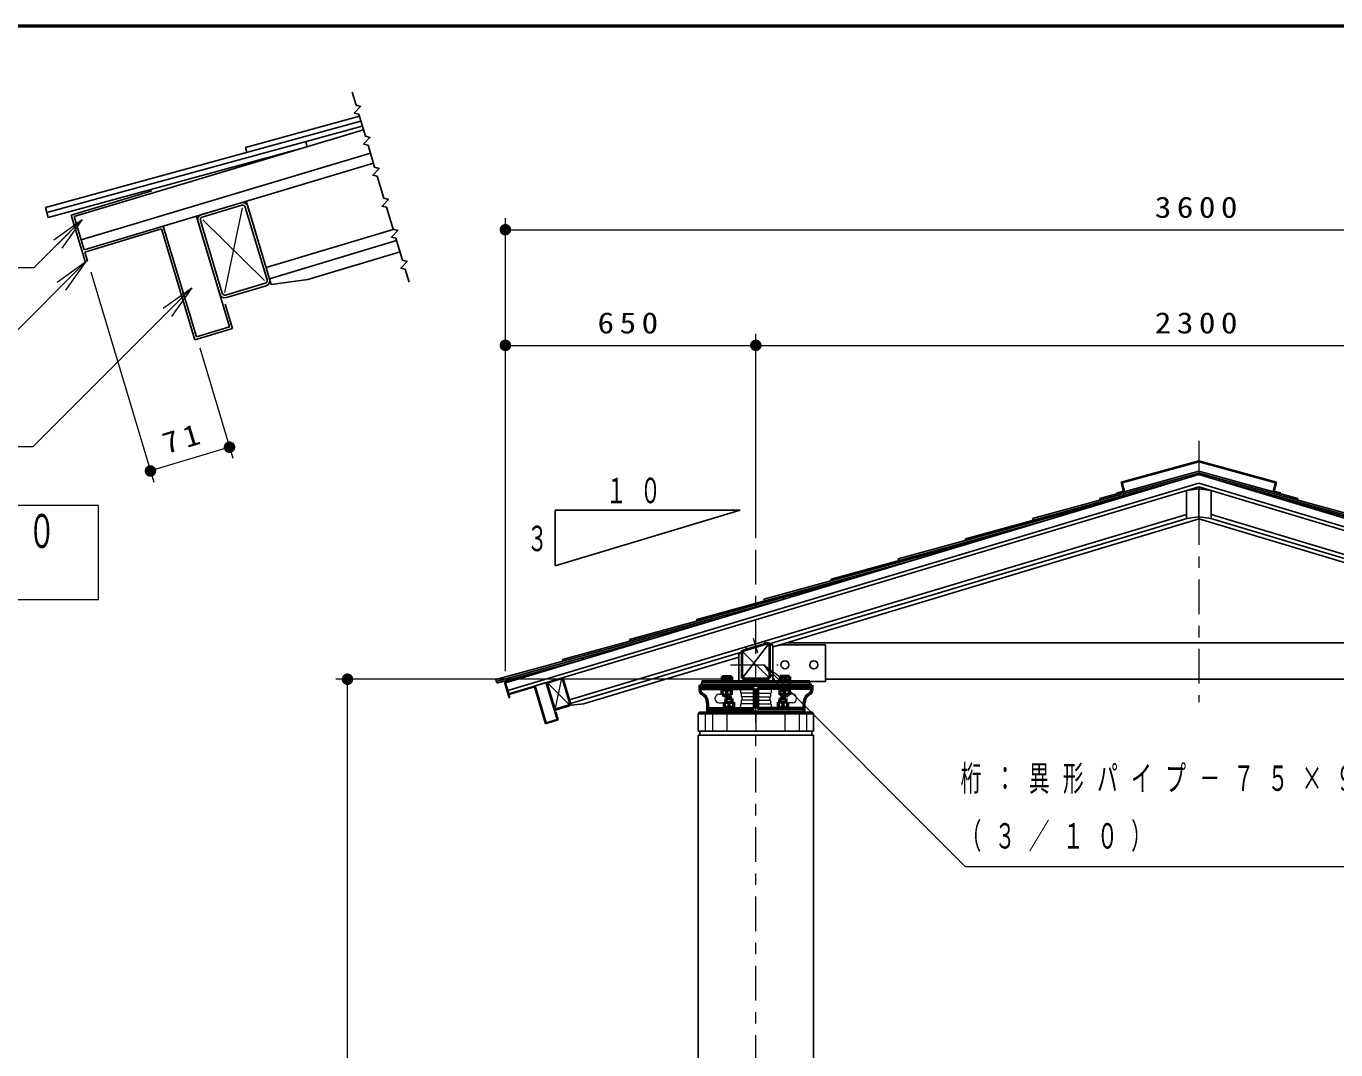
# Model space of a CAD drawing. Units: millimetres on the paper, scale 1:30. Extents: x -385 to 1, y 0 to 267.
# Drawn here: x -201.3 to -88, y 178.4 to 267 of the extents above; entities that cross this region are included whole.
import ezdxf
from ezdxf.enums import TextEntityAlignment as Align

# ---------------------------------------------------------------- set-up
doc = ezdxf.new("R2010")
doc.units = ezdxf.units.MM
doc.linetypes.add('USER2', pattern=[6, 3, -1, 1, -1])
doc.layers.add('LY_1', color=7, linetype='Continuous', lineweight=25)
doc.styles.add('ＭＳ ゴシック', font='')
doc.styles.get('ＭＳ ゴシック').set_extended_font_data('MS Gothic')

# ---------------------------------------------------------------- blocks, each defined once
blk = doc.blocks.new('filled_dot')
at = {"color": 0, "linetype": 'Continuous', "lineweight": -2, "const_width": 1.25}
blk.add_lwpolyline([(-0.625, 0, 1), (0.625, 0, 1)], format="xyb", close=True, dxfattribs=at)

msp = doc.modelspace()

# ---------------------------------------------------------------- linework, layer by layer
at = {"layer": 'LY_1', "lineweight": 50}
msp.add_line((0, 267), (-385, 267), dxfattribs=at)
at = {"layer": 'LY_1', "color": 40}
for p, q in [((-172.314, 258.777), (-199.597, 251.32)), ((-172.443, 259.208), (-182.305, 256.513)), ((-172.184, 258.346), (-199.479, 250.885)), ((-197.118, 250.527), (-172.091, 258.035)), ((-176.964, 256.573), (-199.36, 250.452)), ((-182.306, 256.513), (-182.182, 256.081)), ((-176.965, 256.575), (-177.084, 257.009)), ((-196.515, 248.515), (-171.487, 256.023)), ((-197.367, 250.661), (-190.411, 252.747)), ((-199.36, 250.452), (-199.597, 251.321)), ((-196.16, 246.638), (-197.367, 250.661)), ((-196.256, 247.653), (-197.118, 250.527)), ((-186.544, 250.568), (-189.417, 249.706)), ((-183.67, 240.99), (-186.544, 250.568)), ((-196.199, 247.462), (-189.551, 249.456)), ((-189.551, 249.456), (-186.678, 239.879)), ((-189.417, 249.706), (-186.544, 240.128)), ((-195.969, 246.695), (-196.199, 247.462)), ((-196.16, 246.638), (-195.969, 246.695)), ((-183.421, 240.856), (-184.054, 242.963)), ((-186.678, 239.879), (-183.421, 240.856)), ((-186.544, 240.128), (-183.67, 240.99)), ((-99.805, 229.391), (-106.528, 227.554)), ((-99.805, 229.322), (-106.447, 227.507)), ((-99.805, 229.391), (-93.081, 227.554)), ((-99.805, 229.322), (-93.163, 227.507)), ((-159.804, 210.204), (-99.805, 228.204)), ((-100.835, 227.9), (-120.001, 222.662)), ((-99.805, 228.337), (-114.19, 224.406)), ((-99.805, 228.493), (-108.379, 226.149)), ((-99.805, 228.493), (-91.231, 226.149)), ((-99.805, 228.337), (-85.42, 224.406)), ((-39.806, 210.204), (-99.805, 228.204)), ((-98.774, 227.9), (-79.609, 222.662)), ((-159.603, 209.534), (-99.805, 227.473)), ((-106.318, 226.782), (-106.896, 226.624)), ((-106.528, 227.554), (-106.318, 226.782)), ((-106.447, 227.507), (-106.236, 226.735)), ((-40.007, 209.534), (-99.805, 227.473)), ((-93.163, 227.507), (-93.374, 226.735)), ((-93.081, 227.554), (-93.292, 226.782)), ((-93.292, 226.782), (-92.714, 226.624)), ((-106.646, 226.157), (-125.812, 220.918)), ((-108.379, 226.15), (-108.337, 226.006)), ((-92.963, 226.157), (-73.798, 220.918)), ((-91.231, 226.15), (-91.272, 226.006)), ((-112.457, 224.413), (-131.623, 219.174)), ((-114.19, 224.406), (-114.148, 224.262)), ((-112.499, 224.557), (-112.457, 224.413)), ((-118.268, 222.669), (-137.434, 217.431)), ((-120.001, 222.662), (-119.959, 222.518)), ((-118.31, 222.814), (-118.269, 222.669)), ((-124.121, 221.07), (-124.079, 220.926)), ((-124.079, 220.925), (-143.253, 215.685)), ((-125.812, 220.919), (-125.77, 220.775)), ((-129.89, 219.182), (-149.056, 213.943)), ((-131.623, 219.175), (-131.581, 219.031)), ((-129.932, 219.326), (-129.891, 219.182)), ((-135.743, 217.582), (-135.702, 217.438)), ((-135.701, 217.438), (-154.867, 212.2)), ((-137.434, 217.431), (-137.392, 217.287)), ((-141.513, 215.694), (-160.631, 210.469)), ((-143.245, 215.688), (-143.204, 215.543)), ((-141.554, 215.839), (-141.513, 215.694)), ((-147.274, 213.964), (-160.591, 210.324)), ((-149.056, 213.944), (-149.014, 213.799)), ((-147.274, 213.964), (-147.314, 214.109)), ((-153.086, 212.22), (-160.552, 210.179)), ((-154.867, 212.2), (-154.826, 212.056)), ((-153.087, 212.22), (-153.126, 212.365)), ((-159.887, 210.249), (-157.569, 210.945)), ((-160.551, 210.18), (-160.631, 210.469)), ((-159.485, 208.908), (-159.887, 210.249)), ((-159.517, 209.246), (-159.804, 210.204)), ((-159.498, 209.183), (-157.282, 209.847)), ((-157.282, 209.847), (-156.324, 206.655)), ((-156.28, 210.218), (-157.237, 209.931)), ((-157.237, 209.931), (-156.28, 206.738)), ((-155.322, 207.025), (-156.28, 210.218)), ((-159.421, 208.927), (-159.498, 209.183)), ((-159.485, 208.908), (-159.421, 208.927)), ((-155.239, 206.981), (-155.449, 207.683)), ((-156.324, 206.655), (-155.239, 206.981)), ((-156.28, 206.738), (-155.322, 207.025))]:
    msp.add_line(p, q, dxfattribs=at)
at = {"layer": 'LY_1'}
for p, q in [((-196.257, 247.654), (-171.229, 255.162)), ((-180.074, 244.663), (-182.234, 251.861)), ((-180.51, 246.114), (-169.505, 249.415)), ((-180.22, 245.149), (-169.216, 248.451)), ((-176.892, 245.087), (-168.924, 247.477)), ((-180.074, 244.663), (-176.892, 245.087)), ((-159.517, 209.247), (-99.805, 227.16)), ((-100.866, 226.842), (-99.805, 226.984)), ((-100.866, 224.409), (-100.866, 226.842)), ((-40.093, 209.247), (-99.805, 227.16)), ((-98.744, 226.842), (-99.805, 226.984)), ((-99.805, 226.983), (-99.805, 224.55)), ((-99.805, 226.983), (-99.805, 224.55)), ((-98.744, 224.409), (-98.744, 226.842)), ((-155.507, 220.326), (-139.507, 225.126)), ((-155.507, 225.125), (-139.507, 225.125)), ((-155.507, 225.125), (-155.507, 220.325)), ((-154.268, 208.733), (-100.866, 224.754)), ((-136.871, 213.602), (-100.849, 224.409)), ((-136.638, 213.318), (-99.788, 224.373)), ((-100.866, 224.409), (-99.805, 224.55)), ((-62.972, 213.318), (-99.821, 224.373)), ((-98.744, 224.409), (-99.805, 224.55)), ((-62.738, 213.602), (-98.761, 224.409)), ((-45.342, 208.733), (-98.744, 224.754)), ((-139.255, 210.648), (-137.039, 213.539)), ((-139.236, 213.034), (-137.163, 213.656)), ((-139.205, 212.932), (-137.132, 213.554)), ((-138.936, 213.124), (-138.994, 213.316)), ((-137.34, 213.603), (-137.397, 213.795)), ((-136.995, 213.452), (-136.995, 210.719)), ((-136.888, 213.48), (-136.655, 213.48)), ((-136.888, 213.452), (-136.888, 210.719)), ((-136.655, 213.48), (-136.655, 210.505)), ((-136.459, 213.372), (-135.827, 213.48)), ((-135.827, 213.48), (-132.121, 213.48)), ((-99.805, 213.665), (-135.482, 213.665)), ((-132.121, 213.48), (-132.121, 210.305)), ((-99.805, 213.665), (-64.128, 213.665)), ((-154.172, 208.412), (-139.371, 212.852)), ((-153.062, 208.391), (-139.605, 212.428)), ((-139.621, 212.73), (-139.388, 212.73)), ((-139.621, 212.73), (-139.621, 210.505)), ((-139.388, 212.83), (-139.388, 210.719)), ((-139.281, 212.83), (-139.281, 210.719)), ((-139.262, 212.89), (-137.026, 210.643)), ((-154.123, 208.25), (-154.843, 210.649)), ((-142.805, 210.305), (-142.805, 210.005)), ((-132.121, 210.305), (-139.422, 210.305)), ((-137.101, 210.505), (-139.175, 210.505)), ((-139.174, 210.612), (-137.101, 210.612)), ((-133.472, 210.305), (-133.472, 210.005)), ((-99.805, 210.505), (-132.121, 210.505)), ((-99.805, 210.505), (-67.488, 210.505)), ((-154.123, 208.25), (-153.062, 208.391))]:
    msp.add_line(p, q, dxfattribs=at)
at = {"layer": 'LY_1', "color": 3}
for p, q in [((-186.103, 250.7), (-182.674, 251.729)), ((-186.037, 250.48), (-182.608, 251.509)), ((-180.431, 245.052), (-182.322, 251.354)), ((-182.102, 251.42), (-180.211, 245.118)), ((-184.521, 243.825), (-186.412, 250.127)), ((-184.301, 243.891), (-186.191, 250.193)), ((-184.014, 243.737), (-180.585, 244.765)), ((-180.519, 244.545), (-183.948, 243.516)), ((-155.605, 207.97), (-156.236, 210.071)), ((-155.532, 207.992), (-156.162, 210.093)), ((-156.133, 210.262), (-154.99, 210.605)), ((-156.111, 210.189), (-154.968, 210.532)), ((-154.242, 208.379), (-154.872, 210.48)), ((-154.799, 210.502), (-154.169, 208.401)), ((-155.436, 207.941), (-154.293, 208.284)), ((-154.271, 208.21), (-155.414, 207.868))]:
    msp.add_line(p, q, dxfattribs=at)
at = {"layer": 'LY_1', "lineweight": 13}
for p, q in [((-184.08, 243.957), (-182.542, 251.288)), ((-198.888, 248.505), (-196.413, 250.273)), ((-196.413, 250.273), (-198.535, 248.152)), ((-196.413, 250.273), (-198.181, 247.798)), ((-185.971, 250.26), (-180.651, 244.986)), ((-159.805, 211.204), (-159.805, 250.391)), ((-159.805, 249.391), (-39.805, 249.391)), ((-198.586, 244.866), (-196.115, 246.639)), ((-196.115, 246.639), (-198.231, 244.513)), ((-196.115, 246.639), (-197.877, 244.16)), ((-195.682, 245.737), (-190.23, 227.566)), ((-189.408, 242.603), (-186.934, 244.37)), ((-186.934, 244.37), (-189.055, 242.249)), ((-186.934, 244.37), (-188.701, 241.895)), ((-138.138, 222.882), (-138.138, 240.391)), ((-186.257, 239.17), (-183.391, 229.618)), ((-159.805, 239.391), (-138.138, 239.391)), ((-138.138, 239.391), (-61.472, 239.391)), ((-183.678, 230.576), (-190.517, 228.524)), ((-195.02, 225.53), (-245.82, 225.53)), ((-195.02, 217.397), (-195.02, 225.53)), ((-245.82, 217.397), (-195.02, 217.397)), ((-137.386, 211.681), (-135.265, 209.56)), ((-137.386, 211.681), (-134.911, 209.913)), ((-135.618, 209.206), (-137.386, 211.681)), ((-140.388, 210.505), (-174.472, 210.505)), ((-173.472, 129.339), (-173.472, 210.505)), ((-156.089, 210.115), (-154.315, 208.357)), ((-155.458, 208.014), (-154.946, 210.458)), ((-141.305, 209.205), (-141.038, 209.205)), ((-139.472, 209.539), (-139.472, 209.339)), ((-139.405, 209.305), (-139.472, 209.339)), ((-138.288, 209.305), (-139.405, 209.305)), ((-139.405, 209.305), (-139.405, 209.005)), ((-139.338, 208.972), (-139.405, 209.005)), ((-139.405, 208.672), (-139.338, 208.705)), ((-139.405, 208.672), (-139.405, 208.372)), ((-138.288, 208.972), (-139.338, 208.972)), ((-139.338, 208.972), (-139.338, 208.705)), ((-138.288, 208.705), (-139.338, 208.705)), ((-138.055, 208.972), (-138.222, 208.972)), ((-137.988, 209.305), (-136.872, 209.305)), ((-137.988, 208.972), (-136.938, 208.972)), ((-137.988, 208.705), (-136.938, 208.705)), ((-136.938, 208.972), (-136.872, 209.005)), ((-136.938, 208.972), (-136.938, 208.705)), ((-136.872, 208.672), (-136.938, 208.705)), ((-136.872, 209.305), (-136.805, 209.339)), ((-136.872, 209.305), (-136.872, 209.005)), ((-136.872, 208.672), (-136.872, 208.372)), ((-136.805, 209.539), (-136.805, 209.339)), ((-134.972, 209.205), (-135.238, 209.205)), ((-142.513, 207.506), (-142.513, 206.004)), ((-141.888, 207.506), (-141.888, 206.004)), ((-141.305, 208.472), (-140.872, 208.472)), ((-140.638, 207.506), (-140.638, 206.004)), ((-139.472, 208.339), (-139.405, 208.372)), ((-139.472, 208.339), (-139.472, 208.139)), ((-138.288, 208.372), (-139.405, 208.372)), ((-138.138, 207.506), (-138.138, 206.004)), ((-137.988, 208.372), (-136.872, 208.372)), ((-136.805, 208.339), (-136.872, 208.372)), ((-136.805, 208.339), (-136.805, 208.139)), ((-135.638, 207.506), (-135.638, 206.004)), ((-134.972, 208.472), (-135.405, 208.472)), ((-134.388, 207.506), (-134.388, 206.004)), ((-133.763, 207.506), (-133.763, 206.004))]:
    msp.add_line(p, q, dxfattribs=at)
at = {"layer": 'LY_1', "linetype": 'USER2', "lineweight": 13}
for p, q in [((-138.138, 98.713), (-138.138, 231.935)), ((-99.805, 231.13), (-99.805, 208.509)), ((-99.805, 231.13), (-99.805, 208.509)), ((-137.958, 212.763), (-138.336, 214.023)), ((-140.317, 211.755), (-136.206, 211.755))]:
    msp.add_line(p, q, dxfattribs=at)
at = {"layer": 'LY_1', "color": 140, "lineweight": 50}
for p, q in [((-142.972, 210.005), (-142.972, 209.532)), ((-142.972, 210.005), (-133.305, 210.005)), ((-142.972, 209.705), (-138.288, 209.705)), ((-142.805, 210.305), (-133.472, 210.305)), ((-141.138, 210.412), (-141.138, 210.305)), ((-141.138, 210.412), (-140.138, 210.412)), ((-141.138, 209.598), (-141.138, 209.705)), ((-141.038, 210.745), (-140.238, 210.745)), ((-141.038, 210.745), (-141.038, 210.412)), ((-140.638, 210.745), (-140.638, 210.412)), ((-140.238, 210.745), (-140.238, 210.412)), ((-140.138, 210.412), (-140.138, 210.305)), ((-140.138, 209.598), (-140.138, 209.705)), ((-138.288, 209.705), (-138.288, 207.972)), ((-137.988, 209.705), (-137.988, 207.972)), ((-133.305, 209.705), (-137.988, 209.705)), ((-136.138, 210.412), (-136.138, 210.305)), ((-135.138, 210.412), (-136.138, 210.412)), ((-136.138, 209.598), (-136.138, 209.705)), ((-135.238, 210.745), (-136.038, 210.745)), ((-136.038, 210.745), (-136.038, 210.412)), ((-135.638, 210.745), (-135.638, 210.412)), ((-135.238, 210.745), (-135.238, 210.412)), ((-135.138, 210.412), (-135.138, 210.305)), ((-135.138, 209.598), (-135.138, 209.705)), ((-133.305, 210.005), (-133.305, 209.532)), ((-141.138, 209.598), (-140.138, 209.598)), ((-141.038, 209.165), (-141.038, 209.598)), ((-141.038, 209.165), (-140.238, 209.165)), ((-140.905, 209.079), (-140.905, 209.165)), ((-140.905, 209.079), (-140.372, 209.079)), ((-140.872, 208.512), (-140.072, 208.512)), ((-140.872, 208.512), (-140.872, 208.079)), ((-140.205, 208.839), (-140.738, 208.839)), ((-140.738, 208.839), (-140.738, 208.512)), ((-140.638, 209.165), (-140.638, 209.598)), ((-140.472, 208.512), (-140.472, 208.079)), ((-140.372, 209.079), (-140.372, 209.165)), ((-140.238, 209.165), (-140.238, 209.598)), ((-140.205, 208.839), (-140.205, 208.512)), ((-140.072, 208.512), (-140.072, 208.079)), ((-135.405, 208.512), (-136.205, 208.512)), ((-136.205, 208.512), (-136.205, 208.079)), ((-135.138, 209.598), (-136.138, 209.598)), ((-136.072, 208.839), (-136.072, 208.512)), ((-135.538, 208.839), (-136.072, 208.839)), ((-136.038, 209.165), (-136.038, 209.598)), ((-135.238, 209.165), (-136.038, 209.165)), ((-135.905, 209.079), (-135.905, 209.165)), ((-135.372, 209.079), (-135.905, 209.079)), ((-135.805, 208.512), (-135.805, 208.079)), ((-135.638, 209.165), (-135.638, 209.598)), ((-135.538, 208.839), (-135.538, 208.512)), ((-135.405, 208.512), (-135.405, 208.079)), ((-135.372, 209.079), (-135.372, 209.165)), ((-135.238, 209.165), (-135.238, 209.598)), ((-142.305, 208.439), (-142.305, 207.672)), ((-142.305, 207.972), (-138.288, 207.972)), ((-142.305, 207.672), (-133.972, 207.672)), ((-140.972, 208.079), (-139.972, 208.079)), ((-140.972, 208.079), (-140.972, 207.972)), ((-139.972, 208.079), (-139.972, 207.972)), ((-133.972, 207.972), (-137.988, 207.972)), ((-136.305, 208.079), (-136.305, 207.972)), ((-136.305, 208.079), (-135.305, 208.079)), ((-135.305, 208.079), (-135.305, 207.972)), ((-133.972, 208.439), (-133.972, 207.672))]:
    msp.add_line(p, q, dxfattribs=at)
at = {"layer": 'LY_1', "color": 4}
for p, q in [((-142.996, 207.672), (-143.139, 207.505)), ((-133.138, 207.506), (-143.138, 207.506)), ((-143.138, 207.504), (-143.138, 206.004)), ((-133.281, 207.671), (-142.995, 207.671)), ((-133.28, 207.673), (-133.137, 207.507)), ((-133.138, 207.504), (-133.138, 206.004)), ((-143.138, 206.004), (-133.138, 206.004)), ((-143.138, 205.671), (-133.138, 205.671)), ((-143.138, 205.671), (-143.138, 133.005)), ((-142.995, 206.004), (-142.995, 205.671)), ((-133.281, 206.004), (-133.281, 205.671)), ((-133.138, 205.671), (-133.138, 133.005))]:
    msp.add_line(p, q, dxfattribs=at)
at = {"layer": 'LY_1'}
msp.add_lwpolyline([(-168.137, 244.855), (-168.474, 245.979), (-168.864, 246.071), (-168.315, 246.653), (-168.704, 246.745), (-169.279, 248.661), (-169.668, 248.753), (-169.119, 249.335), (-169.509, 249.427), (-170.083, 251.343), (-170.473, 251.435), (-169.924, 252.017), (-170.313, 252.109), (-170.888, 254.025), (-171.277, 254.117), (-170.729, 254.699), (-171.118, 254.791), (-171.693, 256.707), (-172.082, 256.799), (-171.533, 257.381), (-171.922, 257.473), (-172.497, 259.389), (-172.886, 259.481), (-172.338, 260.063), (-172.727, 260.155), (-173.064, 261.279)], dxfattribs=at)
at = {"layer": 'LY_1', "lineweight": 13}
for points in [[(-196.413, 250.273), (-200.604, 246.083), (-249.677, 246.083)], [(-196.115, 246.639), (-202.831, 239.891), (-239.378, 239.891)], [(-186.934, 244.37), (-200.705, 230.599), (-249.139, 230.599)], [(-137.386, 211.681), (-120.017, 194.313), (-69.008, 194.313)]]:
    msp.add_lwpolyline(points, dxfattribs=at)
at = {"layer": 'LY_1'}
for centre in [(-135.621, 211.755), (-133.121, 211.755)]:
    msp.add_circle(centre, 0.35, dxfattribs=at)
at = {"layer": 'LY_1', "color": 3}
for centre, radius, start, end in [((-182.542, 251.288), 0.46, 16.69924, 106.69924), ((-185.971, 250.26), 0.46, 106.69924, 196.69924), ((-185.971, 250.26), 0.23, 106.69924, 196.69924), ((-182.542, 251.288), 0.23, 16.69924, 106.69924), ((-180.651, 244.986), 0.23, 286.69924, 16.69924), ((-180.651, 244.986), 0.46, 286.69924, 16.69924), ((-184.08, 243.957), 0.46, 196.69924, 286.69924), ((-184.08, 243.957), 0.23, 196.69924, 286.69924), ((-156.089, 210.115), 0.153, 106.69924, 196.69924), ((-156.089, 210.115), 0.0767, 106.69924, 196.69924), ((-154.946, 210.458), 0.153, 16.69924, 106.69924), ((-154.946, 210.458), 0.0767, 16.69924, 106.69924), ((-155.458, 208.014), 0.153, 196.69924, 286.69924), ((-155.458, 208.014), 0.0767, 196.69924, 286.69924), ((-154.315, 208.357), 0.0767, 286.69924, 16.69924), ((-154.315, 208.357), 0.153, 286.69924, 16.69924)]:
    msp.add_arc(centre, radius, start, end, dxfattribs=at)
at = {"layer": 'LY_1'}
for centre, radius, start, end in [((-139.175, 212.83), 0.213, 106.70001, 179.99996), ((-137.101, 213.452), 0.213, 0, 106.70002), ((-137.101, 213.452), 0.107, 0, 106.70006), ((-139.175, 212.83), 0.107, 106.70001, 179.99996), ((-139.421, 210.505), 0.2, 179.99999, 270), ((-139.175, 210.719), 0.213, 179.99998, 270.00003), ((-139.175, 210.719), 0.107, 179.99998, 270.00003), ((-137.101, 210.719), 0.107, 270.00002, 0), ((-137.101, 210.719), 0.213, 270.00002, 0), ((-136.855, 210.505), 0.2, 270, 0)]:
    msp.add_arc(centre, radius, start, end, dxfattribs=at)
at = {"layer": 'LY_1', "lineweight": 13}
for centre, radius, start, end in [((-139.638, 209.539), 0.167, 0, 90), ((-136.638, 209.539), 0.167, 89.99999, 180), ((-141.305, 208.839), 0.367, 90.00001, 267.3386), ((-140.805, 208.839), 0.367, 0.00016, 40.88696), ((-135.472, 208.839), 0.367, 139.11303, 179.99984), ((-134.972, 208.839), 0.367, 270, 90), ((-139.638, 208.139), 0.167, 270, 0), ((-136.638, 208.139), 0.167, 179.99999, 270)]:
    msp.add_arc(centre, radius, start, end, dxfattribs=at)
at = {"layer": 'LY_1', "color": 140, "lineweight": 50}
for centre, radius, start, end in [((-142.638, 209.532), 0.333, 180, 242.74229), ((-143.202, 208.439), 0.897, 0, 62.74229), ((-133.075, 208.439), 0.897, 117.25771, 179.99999), ((-133.638, 209.532), 0.333, 297.25771, 0)]:
    msp.add_arc(centre, radius, start, end, dxfattribs=at)

# ---------------------------------------------------------------- block references
at = {"layer": 'LY_1', "lineweight": 13, "xscale": 0.4, "yscale": 0.4}
for p in [(-159.805, 249.391), (-159.805, 239.391)]:
    msp.add_blockref('filled_dot', p, dxfattribs=at)
for p, rotation in [((-138.138, 239.391), 180), ((-183.678, 230.576), 196.7), ((-190.517, 228.524), 16.7), ((-173.472, 210.505), 270)]:
    msp.add_blockref('filled_dot', p, dxfattribs=dict(at, rotation=rotation))

# ---------------------------------------------------------------- texts
at = {"layer": 'LY_1', "style": 'ＭＳ ゴシック', "width": 0.6}
msp.add_text('３', height=2.199, dxfattribs=at).set_placement((-157.047, 222.682), align=Align.MIDDLE_CENTER)
at = {"layer": 'LY_1', "style": 'ＭＳ ゴシック'}
for s, insert, char_height, attachment_point in [('\\T1.33;\\W1.15;3600', (-99.805, 250.391), 1.833, 8), ('\\T1.33;\\W1.15;650', (-148.972, 240.391), 1.833, 8), ('\\T1.33;\\W1.15;2300', (-99.805, 240.391), 1.833, 8), ('\\T1.64;\\W0.6;１０', (-148.152, 226.817), 2.199, 5), ('\\T1.64;\\W0.6;軒先詳細図\u3000Ｓ＝１／１０', (-244.42, 224.797), 2.933, 1), ('\\T1.64;\\W0.6;桁：異形パイプ－７５×９７×３．２', (-120.425, 201.813), 2.199, 4), ('\\T1.64;\\W0.6;（３／１０）\u3000\u3000\u3000\u3000\u3000\u3000\u3000\u3000\u3000\u3000\u3000', (-120.425, 196.813), 2.199, 4)]:
    msp.add_mtext(s, dxfattribs=dict(at, insert=insert, char_height=char_height, attachment_point=attachment_point))
at = {"layer": 'LY_1', "insert": (-187.385, 230.508), "char_height": 1.833, "attachment_point": 8, "rotation": 16.699, "style": 'ＭＳ ゴシック'}
msp.add_mtext('\\T1.34;\\W1.1;71', dxfattribs=at)

doc.saveas('drawing.dxf')
